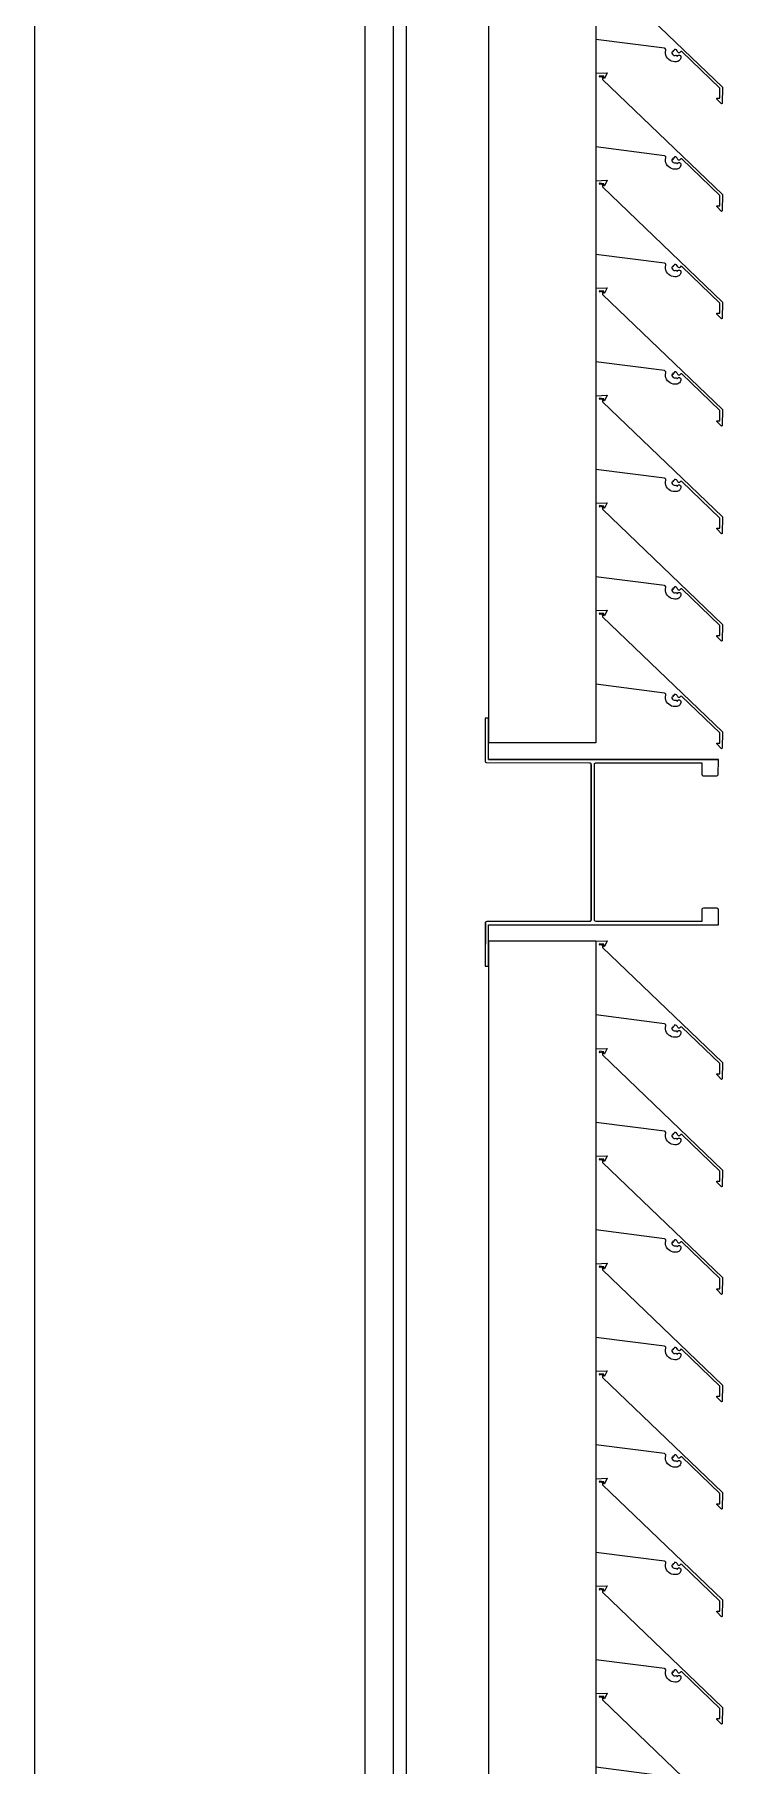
# Model space of a CAD drawing. Header units: millimetres. Extents: x -220592 to 404889, y -217665 to 38245.
# Drawn here: x -718.58 to -714.42, y -1216.8 to -1206.33 of the extents above; entities that cross this region are included whole.
import ezdxf

# ---------------------------------------------------------------- set-up
doc = ezdxf.new("R2010")
doc.units = ezdxf.units.MM
doc.linetypes.add('XKITLINE00', pattern=[0])
doc.layers.add('Part', color=7, linetype='Continuous', lineweight=0)

# ---------------------------------------------------------------- blocks, each defined once
blk = doc.blocks.new('*A15046')
at = {"layer": 'Part', "color": 7, "linetype": 'XKITLINE00', "lineweight": 0}
for p, q in [((92.53, 356.643483), (92.53, 93.899527)), ((94.53, 93.899527), (94.53, 244.699959))]:
    blk.add_line(p, q, dxfattribs=at)
blk = doc.blocks.new('*A15143')
at = {"layer": 'Part', "color": 7, "linetype": 'XKITLINE00', "lineweight": 0}
for p, q in [((94.700136, 184.15), (94.700136, 211.4)), ((94.780136, 184.15), (94.780136, 211.4))]:
    blk.add_line(p, q, dxfattribs=at)
blk = doc.blocks.new('*A15145')
at = {"layer": 'Part', "color": 7, "linetype": 'XKITLINE00', "lineweight": 0}
for p, q in [((95.275085, 198.61533), (95.255085, 198.615327)), ((95.255085, 198.615327), (95.255131, 198.355327)), ((95.275632, 198.36533), (96.665129, 198.365573)), ((95.255131, 198.355327), (95.256817, 198.349771)), ((95.256817, 198.349771), (95.261306, 198.346089)), ((95.261306, 198.346089), (95.261681, 198.346088)), ((95.890688, 198.343752), (95.894372, 198.339265)), ((95.894372, 198.339265), (95.895134, 198.335438)), ((95.895134, 198.335438), (95.895298, 197.395438)), ((96.565132, 198.34545), (96.565145, 198.275555)), ((96.565145, 198.275555), (96.566831, 198.27)), ((96.566831, 198.27), (96.571319, 198.266318)), ((96.571319, 198.266318), (96.571698, 198.266314)), ((96.566048, 197.459382), (96.5653, 197.385555)), ((96.569731, 197.463871), (96.566048, 197.459382)), ((96.575286, 197.465557), (96.569731, 197.463871)), ((96.659113, 197.46481), (96.575286, 197.465557)), ((95.256062, 197.379154), (95.255347, 197.115327)), ((95.259745, 197.383642), (95.256062, 197.379154)), ((95.2653, 197.385328), (95.259745, 197.383642)), ((95.889127, 197.386198), (95.2653, 197.385328)), ((95.893614, 197.389882), (95.889127, 197.386198)), ((95.895298, 197.395438), (95.893614, 197.389882)), ((96.5653, 197.385555), (95.925456, 197.385444)), ((95.255347, 197.115327), (95.25585, 197.115327))]:
    blk.add_line(p, q, dxfattribs=at)
blk = doc.blocks.new('*A15149')
at = {"layer": 'Part', "color": 7, "linetype": 'XKITLINE00', "lineweight": 0}
for p, q in [((95.275588, 198.615225), (95.255588, 198.615222)), ((95.255588, 198.615222), (95.255633, 198.355222)), ((95.275632, 198.365225), (95.275588, 198.615225)), ((96.665632, 198.365468), (95.275632, 198.365225)), ((96.664887, 198.271641), (96.665632, 198.365468)), ((95.255633, 198.355222), (95.25732, 198.349666)), ((95.25732, 198.349666), (95.261808, 198.345984)), ((95.261808, 198.345984), (95.885635, 198.345332)), ((95.885635, 198.345332), (95.891191, 198.343647)), ((95.891191, 198.343647), (95.894875, 198.33916)), ((95.894875, 198.33916), (95.895637, 198.335333)), ((95.895637, 198.335333), (95.895801, 197.395333)), ((95.915637, 198.335337), (95.917321, 198.340893)), ((95.916563, 197.39151), (95.915637, 198.335337)), ((95.917321, 198.340893), (95.921808, 198.344577)), ((95.921808, 198.344577), (96.565635, 198.34545)), ((96.565635, 198.34545), (96.565647, 198.27545)), ((96.565647, 198.27545), (96.567334, 198.269895)), ((96.567334, 198.269895), (96.571822, 198.266213)), ((96.571822, 198.266213), (96.655649, 198.265466)), ((96.655649, 198.265466), (96.661204, 198.267152)), ((96.661204, 198.267152), (96.664887, 198.271641)), ((96.566551, 197.459277), (96.565803, 197.38545)), ((96.570233, 197.463766), (96.566551, 197.459277)), ((96.575789, 197.465452), (96.570233, 197.463766)), ((96.659616, 197.464706), (96.575789, 197.465452)), ((96.664104, 197.461023), (96.659616, 197.464706)), ((96.66579, 197.455468), (96.664104, 197.461023)), ((96.665806, 197.365468), (96.66579, 197.455468)), ((95.256565, 197.379049), (95.25585, 197.115222)), ((95.260247, 197.383537), (95.256565, 197.379049)), ((95.265803, 197.385223), (95.260247, 197.383537)), ((95.889629, 197.386094), (95.265803, 197.385223)), ((95.275806, 197.365225), (96.665806, 197.365468)), ((95.27585, 197.115225), (95.275806, 197.365225)), ((95.894117, 197.389777), (95.889629, 197.386094)), ((95.895801, 197.395333), (95.894117, 197.389777)), ((95.920247, 197.387023), (95.916563, 197.39151)), ((95.925803, 197.385339), (95.920247, 197.387023)), ((96.565803, 197.38545), (95.925803, 197.385339)), ((95.25585, 197.115222), (95.27585, 197.115225))]:
    blk.add_line(p, q, dxfattribs=at)
blk = doc.blocks.new('*A15150')
at = {"layer": 'Part', "color": 7, "linetype": 'XKITLINE00', "lineweight": 0}
for p, q in [((95.925304, 212.26533), (95.275304, 212.26533)), ((95.275304, 212.26533), (95.275304, 198.465444)), ((95.925304, 212.26533), (95.925304, 198.465444)), ((95.925304, 198.465444), (95.275304, 198.465444))]:
    blk.add_line(p, q, dxfattribs=at)
blk = doc.blocks.new('*A15164')
at = {"layer": 'Part', "color": 7, "linetype": 'XKITLINE00', "lineweight": 0}
for p, q in [((95.925304, 203.165326), (95.992799, 203.16794)), ((95.947029, 203.150196), (95.944993, 203.143623)), ((95.944993, 203.143623), (95.962009, 203.146527)), ((95.972012, 203.147056), (95.947029, 203.150196)), ((95.962009, 203.146527), (95.964906, 203.127984)), ((95.964906, 203.127984), (96.690028, 202.431738)), ((95.972141, 203.134865), (95.972012, 203.147056)), ((95.977264, 203.134453), (95.972141, 203.134865)), ((95.992799, 203.16794), (95.977264, 203.134453)), ((96.339112, 202.666618), (95.925304, 202.719622)), ((96.344187, 202.664428), (96.339112, 202.666618)), ((96.347324, 202.659876), (96.344187, 202.664428)), ((96.347563, 202.654354), (96.347324, 202.659876)), ((96.400093, 202.65932), (96.397771, 202.65193)), ((96.406765, 202.658898), (96.400093, 202.65932)), ((96.412841, 202.656108), (96.406765, 202.658898)), ((96.417508, 202.651322), (96.412841, 202.656108)), ((96.346077, 202.64422), (96.347563, 202.654354)), ((96.346452, 202.633984), (96.346077, 202.64422)), ((96.348675, 202.623985), (96.346452, 202.633984)), ((96.352673, 202.614555), (96.348675, 202.623985)), ((96.358313, 202.606005), (96.352673, 202.614555)), ((96.365409, 202.598618), (96.358313, 202.606005)), ((96.373725, 202.59264), (96.365409, 202.598618)), ((96.382988, 202.588267), (96.373725, 202.59264)), ((96.392889, 202.585644), (96.382988, 202.588267)), ((96.391775, 202.643926), (96.38407, 202.64282)), ((96.38407, 202.64282), (96.384639, 202.636336)), ((96.384639, 202.636336), (96.387441, 202.630462)), ((96.387441, 202.630462), (96.392123, 202.62594)), ((96.397771, 202.65193), (96.390606, 202.650986)), ((96.390606, 202.650986), (96.391775, 202.643926)), ((96.392123, 202.62594), (96.398091, 202.623342)), ((96.403102, 202.584859), (96.392889, 202.585644)), ((96.398091, 202.623342), (96.404591, 202.622998)), ((96.409901, 202.584957), (96.403102, 202.584859)), ((96.404591, 202.622998), (96.410509, 202.623903)), ((96.415629, 202.585593), (96.409901, 202.584957)), ((96.410509, 202.623903), (96.41532, 202.621496)), ((96.41532, 202.621496), (96.41735, 202.616515)), ((96.42113, 202.587312), (96.415629, 202.585593)), ((96.41735, 202.616515), (96.420292, 202.621987)), ((96.420622, 202.643748), (96.417508, 202.651322)), ((96.420292, 202.621987), (96.425448, 202.625205)), ((96.424805, 202.639591), (96.420622, 202.643748)), ((96.4262, 202.590052), (96.42113, 202.587312)), ((96.430699, 202.639385), (96.424805, 202.639591)), ((96.425448, 202.625205), (96.431526, 202.625193)), ((96.430653, 202.59371), (96.4262, 202.590052)), ((96.434325, 202.598153), (96.430653, 202.59371)), ((96.435163, 202.643239), (96.430699, 202.639385)), ((96.431526, 202.625193), (96.43667, 202.621956)), ((96.437079, 202.603216), (96.434325, 202.598153)), ((96.438818, 202.647866), (96.435163, 202.643239)), ((96.43667, 202.621956), (96.43931, 202.616482)), ((96.438814, 202.608712), (96.437079, 202.603216)), ((96.43931, 202.616482), (96.438814, 202.608712)), ((96.443977, 202.646774), (96.438818, 202.647866)), ((96.674993, 202.425371), (96.443977, 202.646774)), ((96.656145, 202.359007), (96.65723, 202.363928)), ((96.684794, 202.330119), (96.656145, 202.359007)), ((96.65723, 202.363928), (96.67465, 202.364025)), ((96.67465, 202.364025), (96.674993, 202.425371)), ((96.690028, 202.431738), (96.689475, 202.332587)), ((96.689475, 202.332587), (96.684794, 202.330119))]:
    blk.add_line(p, q, dxfattribs=at)
blk = doc.blocks.new('*A15165')
at = {"layer": 'Part', "color": 7, "linetype": 'XKITLINE00', "lineweight": 0}
for p, q in [((95.925304, 202.515326), (95.992799, 202.51794)), ((95.947029, 202.500196), (95.944993, 202.493623)), ((95.944993, 202.493623), (95.962009, 202.496527)), ((95.972012, 202.497056), (95.947029, 202.500196)), ((95.962009, 202.496527), (95.964906, 202.477984)), ((95.964906, 202.477984), (96.690028, 201.781738)), ((95.972141, 202.484865), (95.972012, 202.497056)), ((95.977264, 202.484453), (95.972141, 202.484865)), ((95.992799, 202.51794), (95.977264, 202.484453)), ((96.339112, 202.016618), (95.925304, 202.069622)), ((96.344187, 202.014428), (96.339112, 202.016618)), ((96.347324, 202.009876), (96.344187, 202.014428)), ((96.346077, 201.99422), (96.347563, 202.004354)), ((96.346452, 201.983984), (96.346077, 201.99422)), ((96.348675, 201.973985), (96.346452, 201.983984)), ((96.347563, 202.004354), (96.347324, 202.009876)), ((96.352673, 201.964555), (96.348675, 201.973985)), ((96.358313, 201.956005), (96.352673, 201.964555)), ((96.365409, 201.948618), (96.358313, 201.956005)), ((96.373725, 201.94264), (96.365409, 201.948618)), ((96.382988, 201.938267), (96.373725, 201.94264)), ((96.392889, 201.935644), (96.382988, 201.938267)), ((96.391775, 201.993926), (96.38407, 201.99282)), ((96.38407, 201.99282), (96.384639, 201.986336)), ((96.384639, 201.986336), (96.387441, 201.980462)), ((96.387441, 201.980462), (96.392123, 201.97594)), ((96.397771, 202.00193), (96.390606, 202.000986)), ((96.390606, 202.000986), (96.391775, 201.993926)), ((96.392123, 201.97594), (96.398091, 201.973342)), ((96.403102, 201.934859), (96.392889, 201.935644)), ((96.400093, 202.00932), (96.397771, 202.00193)), ((96.398091, 201.973342), (96.404591, 201.972998)), ((96.406765, 202.008898), (96.400093, 202.00932)), ((96.409901, 201.934957), (96.403102, 201.934859)), ((96.404591, 201.972998), (96.410509, 201.973903)), ((96.412841, 202.006108), (96.406765, 202.008898)), ((96.415629, 201.935593), (96.409901, 201.934957)), ((96.410509, 201.973903), (96.41532, 201.971496)), ((96.417508, 202.001322), (96.412841, 202.006108)), ((96.41532, 201.971496), (96.41735, 201.966515)), ((96.42113, 201.937312), (96.415629, 201.935593)), ((96.41735, 201.966515), (96.420292, 201.971987)), ((96.420622, 201.993748), (96.417508, 202.001322)), ((96.420292, 201.971987), (96.425448, 201.975205)), ((96.424805, 201.989591), (96.420622, 201.993748)), ((96.4262, 201.940052), (96.42113, 201.937312)), ((96.430699, 201.989385), (96.424805, 201.989591)), ((96.425448, 201.975205), (96.431526, 201.975193)), ((96.430653, 201.94371), (96.4262, 201.940052)), ((96.434325, 201.948153), (96.430653, 201.94371)), ((96.435163, 201.993239), (96.430699, 201.989385)), ((96.431526, 201.975193), (96.43667, 201.971956)), ((96.437079, 201.953216), (96.434325, 201.948153)), ((96.438818, 201.997866), (96.435163, 201.993239)), ((96.43667, 201.971956), (96.43931, 201.966482)), ((96.438814, 201.958712), (96.437079, 201.953216)), ((96.43931, 201.966482), (96.438814, 201.958712)), ((96.443977, 201.996774), (96.438818, 201.997866)), ((96.674993, 201.775371), (96.443977, 201.996774)), ((96.656145, 201.709007), (96.65723, 201.713928)), ((96.65723, 201.713928), (96.67465, 201.714025)), ((96.67465, 201.714025), (96.674993, 201.775371)), ((96.690028, 201.781738), (96.689475, 201.682587)), ((96.684794, 201.680119), (96.656145, 201.709007)), ((96.689475, 201.682587), (96.684794, 201.680119))]:
    blk.add_line(p, q, dxfattribs=at)
blk = doc.blocks.new('*A15166')
at = {"layer": 'Part', "color": 7, "linetype": 'XKITLINE00', "lineweight": 0}
for p, q in [((95.925304, 201.865326), (95.992799, 201.86794)), ((95.947029, 201.850196), (95.944993, 201.843623)), ((95.944993, 201.843623), (95.962009, 201.846527)), ((95.972012, 201.847056), (95.947029, 201.850196)), ((95.962009, 201.846527), (95.964906, 201.827984)), ((95.964906, 201.827984), (96.690028, 201.131738)), ((95.972141, 201.834865), (95.972012, 201.847056)), ((95.977264, 201.834453), (95.972141, 201.834865)), ((95.992799, 201.86794), (95.977264, 201.834453)), ((96.339112, 201.366618), (95.925304, 201.419622)), ((96.344187, 201.364428), (96.339112, 201.366618)), ((96.347324, 201.359876), (96.344187, 201.364428)), ((96.346077, 201.34422), (96.347563, 201.354354)), ((96.346452, 201.333984), (96.346077, 201.34422)), ((96.348675, 201.323985), (96.346452, 201.333984)), ((96.347563, 201.354354), (96.347324, 201.359876)), ((96.352673, 201.314555), (96.348675, 201.323985)), ((96.358313, 201.306005), (96.352673, 201.314555)), ((96.365409, 201.298618), (96.358313, 201.306005)), ((96.373725, 201.29264), (96.365409, 201.298618)), ((96.391775, 201.343926), (96.38407, 201.34282)), ((96.38407, 201.34282), (96.384639, 201.336336)), ((96.384639, 201.336336), (96.387441, 201.330462)), ((96.387441, 201.330462), (96.392123, 201.32594)), ((96.397771, 201.35193), (96.390606, 201.350986)), ((96.390606, 201.350986), (96.391775, 201.343926)), ((96.392123, 201.32594), (96.398091, 201.323342)), ((96.400093, 201.35932), (96.397771, 201.35193)), ((96.398091, 201.323342), (96.404591, 201.322998)), ((96.406765, 201.358898), (96.400093, 201.35932)), ((96.404591, 201.322998), (96.410509, 201.323903)), ((96.412841, 201.356108), (96.406765, 201.358898)), ((96.410509, 201.323903), (96.41532, 201.321496)), ((96.417508, 201.351322), (96.412841, 201.356108)), ((96.41532, 201.321496), (96.41735, 201.316515)), ((96.41735, 201.316515), (96.420292, 201.321987)), ((96.420622, 201.343748), (96.417508, 201.351322)), ((96.420292, 201.321987), (96.425448, 201.325205)), ((96.424805, 201.339591), (96.420622, 201.343748)), ((96.430699, 201.339385), (96.424805, 201.339591)), ((96.425448, 201.325205), (96.431526, 201.325193)), ((96.434325, 201.298153), (96.430653, 201.29371)), ((96.435163, 201.343239), (96.430699, 201.339385)), ((96.431526, 201.325193), (96.43667, 201.321956)), ((96.437079, 201.303216), (96.434325, 201.298153)), ((96.438818, 201.347866), (96.435163, 201.343239)), ((96.43667, 201.321956), (96.43931, 201.316482)), ((96.438814, 201.308712), (96.437079, 201.303216)), ((96.43931, 201.316482), (96.438814, 201.308712)), ((96.443977, 201.346774), (96.438818, 201.347866)), ((96.674993, 201.125371), (96.443977, 201.346774)), ((96.382988, 201.288267), (96.373725, 201.29264)), ((96.392889, 201.285644), (96.382988, 201.288267)), ((96.403102, 201.284859), (96.392889, 201.285644)), ((96.409901, 201.284957), (96.403102, 201.284859)), ((96.415629, 201.285593), (96.409901, 201.284957)), ((96.42113, 201.287312), (96.415629, 201.285593)), ((96.4262, 201.290052), (96.42113, 201.287312)), ((96.430653, 201.29371), (96.4262, 201.290052)), ((96.67465, 201.064025), (96.674993, 201.125371)), ((96.690028, 201.131738), (96.689475, 201.032587)), ((96.656145, 201.059007), (96.65723, 201.063928)), ((96.684794, 201.030119), (96.656145, 201.059007)), ((96.65723, 201.063928), (96.67465, 201.064025)), ((96.689475, 201.032587), (96.684794, 201.030119))]:
    blk.add_line(p, q, dxfattribs=at)
blk = doc.blocks.new('*A15167')
at = {"layer": 'Part', "color": 7, "linetype": 'XKITLINE00', "lineweight": 0}
for p, q in [((95.925304, 201.215326), (95.992799, 201.21794)), ((95.947029, 201.200196), (95.944993, 201.193623)), ((95.944993, 201.193623), (95.962009, 201.196527)), ((95.972012, 201.197056), (95.947029, 201.200196)), ((95.962009, 201.196527), (95.964906, 201.177984)), ((95.972141, 201.184865), (95.972012, 201.197056)), ((95.992799, 201.21794), (95.977264, 201.184453)), ((95.964906, 201.177984), (96.690028, 200.481738)), ((95.977264, 201.184453), (95.972141, 201.184865)), ((96.339112, 200.716618), (95.925304, 200.769622)), ((96.344187, 200.714428), (96.339112, 200.716618)), ((96.347324, 200.709876), (96.344187, 200.714428)), ((96.346077, 200.69422), (96.347563, 200.704354)), ((96.346452, 200.683984), (96.346077, 200.69422)), ((96.348675, 200.673985), (96.346452, 200.683984)), ((96.347563, 200.704354), (96.347324, 200.709876)), ((96.352673, 200.664555), (96.348675, 200.673985)), ((96.391775, 200.693926), (96.38407, 200.69282)), ((96.38407, 200.69282), (96.384639, 200.686336)), ((96.384639, 200.686336), (96.387441, 200.680462)), ((96.387441, 200.680462), (96.392123, 200.67594)), ((96.397771, 200.70193), (96.390606, 200.700986)), ((96.390606, 200.700986), (96.391775, 200.693926)), ((96.392123, 200.67594), (96.398091, 200.673342)), ((96.400093, 200.70932), (96.397771, 200.70193)), ((96.398091, 200.673342), (96.404591, 200.672998)), ((96.406765, 200.708898), (96.400093, 200.70932)), ((96.404591, 200.672998), (96.410509, 200.673903)), ((96.412841, 200.706108), (96.406765, 200.708898)), ((96.410509, 200.673903), (96.41532, 200.671496)), ((96.417508, 200.701322), (96.412841, 200.706108)), ((96.41532, 200.671496), (96.41735, 200.666515)), ((96.41735, 200.666515), (96.420292, 200.671987)), ((96.420622, 200.693748), (96.417508, 200.701322)), ((96.420292, 200.671987), (96.425448, 200.675205)), ((96.424805, 200.689591), (96.420622, 200.693748)), ((96.430699, 200.689385), (96.424805, 200.689591)), ((96.425448, 200.675205), (96.431526, 200.675193)), ((96.435163, 200.693239), (96.430699, 200.689385)), ((96.431526, 200.675193), (96.43667, 200.671956)), ((96.438818, 200.697866), (96.435163, 200.693239)), ((96.43667, 200.671956), (96.43931, 200.666482)), ((96.443977, 200.696774), (96.438818, 200.697866)), ((96.674993, 200.475371), (96.443977, 200.696774)), ((96.358313, 200.656005), (96.352673, 200.664555)), ((96.365409, 200.648618), (96.358313, 200.656005)), ((96.373725, 200.64264), (96.365409, 200.648618)), ((96.382988, 200.638267), (96.373725, 200.64264)), ((96.392889, 200.635644), (96.382988, 200.638267)), ((96.403102, 200.634859), (96.392889, 200.635644)), ((96.409901, 200.634957), (96.403102, 200.634859)), ((96.415629, 200.635593), (96.409901, 200.634957)), ((96.42113, 200.637312), (96.415629, 200.635593)), ((96.4262, 200.640052), (96.42113, 200.637312)), ((96.430653, 200.64371), (96.4262, 200.640052)), ((96.434325, 200.648153), (96.430653, 200.64371)), ((96.437079, 200.653216), (96.434325, 200.648153)), ((96.438814, 200.658712), (96.437079, 200.653216)), ((96.43931, 200.666482), (96.438814, 200.658712)), ((96.67465, 200.414025), (96.674993, 200.475371)), ((96.690028, 200.481738), (96.689475, 200.382587)), ((96.656145, 200.409007), (96.65723, 200.413928)), ((96.684794, 200.380119), (96.656145, 200.409007)), ((96.65723, 200.413928), (96.67465, 200.414025)), ((96.689475, 200.382587), (96.684794, 200.380119))]:
    blk.add_line(p, q, dxfattribs=at)
blk = doc.blocks.new('*A15168')
at = {"layer": 'Part', "color": 7, "linetype": 'XKITLINE00', "lineweight": 0}
for p, q in [((95.925304, 200.565326), (95.992799, 200.56794)), ((95.992799, 200.56794), (95.977264, 200.534453)), ((95.947029, 200.550196), (95.944993, 200.543623)), ((95.944993, 200.543623), (95.962009, 200.546527)), ((95.972012, 200.547056), (95.947029, 200.550196)), ((95.962009, 200.546527), (95.964906, 200.527984)), ((95.964906, 200.527984), (96.690028, 199.831738)), ((95.972141, 200.534865), (95.972012, 200.547056)), ((95.977264, 200.534453), (95.972141, 200.534865)), ((96.339112, 200.066618), (95.925304, 200.119622)), ((96.344187, 200.064428), (96.339112, 200.066618)), ((96.347324, 200.059876), (96.344187, 200.064428)), ((96.346077, 200.04422), (96.347563, 200.054354)), ((96.346452, 200.033984), (96.346077, 200.04422)), ((96.347563, 200.054354), (96.347324, 200.059876)), ((96.391775, 200.043926), (96.38407, 200.04282)), ((96.38407, 200.04282), (96.384639, 200.036336)), ((96.397771, 200.05193), (96.390606, 200.050986)), ((96.390606, 200.050986), (96.391775, 200.043926)), ((96.400093, 200.05932), (96.397771, 200.05193)), ((96.406765, 200.058898), (96.400093, 200.05932)), ((96.412841, 200.056108), (96.406765, 200.058898)), ((96.417508, 200.051322), (96.412841, 200.056108)), ((96.420622, 200.043748), (96.417508, 200.051322)), ((96.424805, 200.039591), (96.420622, 200.043748)), ((96.430699, 200.039385), (96.424805, 200.039591)), ((96.435163, 200.043239), (96.430699, 200.039385)), ((96.438818, 200.047866), (96.435163, 200.043239)), ((96.443977, 200.046774), (96.438818, 200.047866)), ((96.674993, 199.825371), (96.443977, 200.046774)), ((96.348675, 200.023985), (96.346452, 200.033984)), ((96.352673, 200.014555), (96.348675, 200.023985)), ((96.358313, 200.006005), (96.352673, 200.014555)), ((96.365409, 199.998618), (96.358313, 200.006005)), ((96.373725, 199.99264), (96.365409, 199.998618)), ((96.382988, 199.988267), (96.373725, 199.99264)), ((96.392889, 199.985644), (96.382988, 199.988267)), ((96.384639, 200.036336), (96.387441, 200.030462)), ((96.387441, 200.030462), (96.392123, 200.02594)), ((96.392123, 200.02594), (96.398091, 200.023342)), ((96.403102, 199.984859), (96.392889, 199.985644)), ((96.398091, 200.023342), (96.404591, 200.022998)), ((96.409901, 199.984957), (96.403102, 199.984859)), ((96.404591, 200.022998), (96.410509, 200.023903)), ((96.415629, 199.985593), (96.409901, 199.984957)), ((96.410509, 200.023903), (96.41532, 200.021496)), ((96.41532, 200.021496), (96.41735, 200.016515)), ((96.42113, 199.987312), (96.415629, 199.985593)), ((96.41735, 200.016515), (96.420292, 200.021987)), ((96.420292, 200.021987), (96.425448, 200.025205)), ((96.4262, 199.990052), (96.42113, 199.987312)), ((96.425448, 200.025205), (96.431526, 200.025193)), ((96.430653, 199.99371), (96.4262, 199.990052)), ((96.434325, 199.998153), (96.430653, 199.99371)), ((96.431526, 200.025193), (96.43667, 200.021956)), ((96.437079, 200.003216), (96.434325, 199.998153)), ((96.43667, 200.021956), (96.43931, 200.016482)), ((96.438814, 200.008712), (96.437079, 200.003216)), ((96.43931, 200.016482), (96.438814, 200.008712)), ((96.690028, 199.831738), (96.689475, 199.732587)), ((96.656145, 199.759007), (96.65723, 199.763928)), ((96.684794, 199.730119), (96.656145, 199.759007)), ((96.65723, 199.763928), (96.67465, 199.764025)), ((96.67465, 199.764025), (96.674993, 199.825371)), ((96.689475, 199.732587), (96.684794, 199.730119))]:
    blk.add_line(p, q, dxfattribs=at)
blk = doc.blocks.new('*A15169')
at = {"layer": 'Part', "color": 7, "linetype": 'XKITLINE00', "lineweight": 0}
for p, q in [((95.925304, 199.915326), (95.992799, 199.91794)), ((95.947029, 199.900196), (95.944993, 199.893623)), ((95.944993, 199.893623), (95.962009, 199.896527)), ((95.972012, 199.897056), (95.947029, 199.900196)), ((95.962009, 199.896527), (95.964906, 199.877984)), ((95.964906, 199.877984), (96.690028, 199.181738)), ((95.972141, 199.884865), (95.972012, 199.897056)), ((95.977264, 199.884453), (95.972141, 199.884865)), ((95.992799, 199.91794), (95.977264, 199.884453)), ((96.339112, 199.416618), (95.925304, 199.469622)), ((96.344187, 199.414428), (96.339112, 199.416618)), ((96.347324, 199.409876), (96.344187, 199.414428)), ((96.346077, 199.39422), (96.347563, 199.404354)), ((96.346452, 199.383984), (96.346077, 199.39422)), ((96.348675, 199.373985), (96.346452, 199.383984)), ((96.347563, 199.404354), (96.347324, 199.409876)), ((96.352673, 199.364555), (96.348675, 199.373985)), ((96.358313, 199.356005), (96.352673, 199.364555)), ((96.365409, 199.348618), (96.358313, 199.356005)), ((96.373725, 199.34264), (96.365409, 199.348618)), ((96.382988, 199.338267), (96.373725, 199.34264)), ((96.392889, 199.335644), (96.382988, 199.338267)), ((96.391775, 199.393926), (96.38407, 199.39282)), ((96.38407, 199.39282), (96.384639, 199.386336)), ((96.384639, 199.386336), (96.387441, 199.380462)), ((96.387441, 199.380462), (96.392123, 199.37594)), ((96.397771, 199.40193), (96.390606, 199.400986)), ((96.390606, 199.400986), (96.391775, 199.393926)), ((96.392123, 199.37594), (96.398091, 199.373342)), ((96.403102, 199.334859), (96.392889, 199.335644)), ((96.400093, 199.40932), (96.397771, 199.40193)), ((96.398091, 199.373342), (96.404591, 199.372998)), ((96.406765, 199.408898), (96.400093, 199.40932)), ((96.409901, 199.334957), (96.403102, 199.334859)), ((96.404591, 199.372998), (96.410509, 199.373903)), ((96.412841, 199.406108), (96.406765, 199.408898)), ((96.415629, 199.335593), (96.409901, 199.334957)), ((96.410509, 199.373903), (96.41532, 199.371496)), ((96.417508, 199.401322), (96.412841, 199.406108)), ((96.41532, 199.371496), (96.41735, 199.366515)), ((96.42113, 199.337312), (96.415629, 199.335593)), ((96.41735, 199.366515), (96.420292, 199.371987)), ((96.420622, 199.393748), (96.417508, 199.401322)), ((96.420292, 199.371987), (96.425448, 199.375205)), ((96.424805, 199.389591), (96.420622, 199.393748)), ((96.4262, 199.340052), (96.42113, 199.337312)), ((96.430699, 199.389385), (96.424805, 199.389591)), ((96.425448, 199.375205), (96.431526, 199.375193)), ((96.430653, 199.34371), (96.4262, 199.340052)), ((96.434325, 199.348153), (96.430653, 199.34371)), ((96.435163, 199.393239), (96.430699, 199.389385)), ((96.431526, 199.375193), (96.43667, 199.371956)), ((96.437079, 199.353216), (96.434325, 199.348153)), ((96.438818, 199.397866), (96.435163, 199.393239)), ((96.43667, 199.371956), (96.43931, 199.366482)), ((96.438814, 199.358712), (96.437079, 199.353216)), ((96.43931, 199.366482), (96.438814, 199.358712)), ((96.443977, 199.396774), (96.438818, 199.397866)), ((96.674993, 199.175371), (96.443977, 199.396774)), ((96.656145, 199.109007), (96.65723, 199.113928)), ((96.684794, 199.080119), (96.656145, 199.109007)), ((96.65723, 199.113928), (96.67465, 199.114025)), ((96.67465, 199.114025), (96.674993, 199.175371)), ((96.690028, 199.181738), (96.689475, 199.082587)), ((96.689475, 199.082587), (96.684794, 199.080119))]:
    blk.add_line(p, q, dxfattribs=at)
blk = doc.blocks.new('*A15170')
at = {"layer": 'Part', "color": 7, "linetype": 'XKITLINE00', "lineweight": 0}
for p, q in [((95.925304, 199.265326), (95.992799, 199.26794)), ((95.947029, 199.250196), (95.944993, 199.243623)), ((95.944993, 199.243623), (95.962009, 199.246527)), ((95.972012, 199.247056), (95.947029, 199.250196)), ((95.962009, 199.246527), (95.964906, 199.227984)), ((95.964906, 199.227984), (96.690028, 198.531738)), ((95.972141, 199.234865), (95.972012, 199.247056)), ((95.977264, 199.234453), (95.972141, 199.234865)), ((95.992799, 199.26794), (95.977264, 199.234453)), ((96.339112, 198.766618), (95.925304, 198.819622)), ((96.344187, 198.764428), (96.339112, 198.766618)), ((96.347324, 198.759876), (96.344187, 198.764428)), ((96.346077, 198.74422), (96.347563, 198.754354)), ((96.346452, 198.733984), (96.346077, 198.74422)), ((96.348675, 198.723985), (96.346452, 198.733984)), ((96.347563, 198.754354), (96.347324, 198.759876)), ((96.352673, 198.714555), (96.348675, 198.723985)), ((96.358313, 198.706005), (96.352673, 198.714555)), ((96.365409, 198.698618), (96.358313, 198.706005)), ((96.373725, 198.69264), (96.365409, 198.698618)), ((96.382988, 198.688267), (96.373725, 198.69264)), ((96.392889, 198.685644), (96.382988, 198.688267)), ((96.391775, 198.743926), (96.38407, 198.74282)), ((96.38407, 198.74282), (96.384639, 198.736336)), ((96.384639, 198.736336), (96.387441, 198.730462)), ((96.387441, 198.730462), (96.392123, 198.72594)), ((96.397771, 198.75193), (96.390606, 198.750986)), ((96.390606, 198.750986), (96.391775, 198.743926)), ((96.392123, 198.72594), (96.398091, 198.723342)), ((96.403102, 198.684859), (96.392889, 198.685644)), ((96.400093, 198.75932), (96.397771, 198.75193)), ((96.398091, 198.723342), (96.404591, 198.722998)), ((96.406765, 198.758898), (96.400093, 198.75932)), ((96.409901, 198.684957), (96.403102, 198.684859)), ((96.404591, 198.722998), (96.410509, 198.723903)), ((96.412841, 198.756108), (96.406765, 198.758898)), ((96.415629, 198.685593), (96.409901, 198.684957)), ((96.410509, 198.723903), (96.41532, 198.721496)), ((96.417508, 198.751322), (96.412841, 198.756108)), ((96.41532, 198.721496), (96.41735, 198.716515)), ((96.42113, 198.687312), (96.415629, 198.685593)), ((96.41735, 198.716515), (96.420292, 198.721987)), ((96.420622, 198.743748), (96.417508, 198.751322)), ((96.420292, 198.721987), (96.425448, 198.725205)), ((96.424805, 198.739591), (96.420622, 198.743748)), ((96.4262, 198.690052), (96.42113, 198.687312)), ((96.430699, 198.739385), (96.424805, 198.739591)), ((96.425448, 198.725205), (96.431526, 198.725193)), ((96.430653, 198.69371), (96.4262, 198.690052)), ((96.434325, 198.698153), (96.430653, 198.69371)), ((96.435163, 198.743239), (96.430699, 198.739385)), ((96.431526, 198.725193), (96.43667, 198.721956)), ((96.437079, 198.703216), (96.434325, 198.698153)), ((96.438818, 198.747866), (96.435163, 198.743239)), ((96.43667, 198.721956), (96.43931, 198.716482)), ((96.438814, 198.708712), (96.437079, 198.703216)), ((96.43931, 198.716482), (96.438814, 198.708712)), ((96.443977, 198.746774), (96.438818, 198.747866)), ((96.674993, 198.525371), (96.443977, 198.746774)), ((96.67465, 198.464025), (96.674993, 198.525371)), ((96.690028, 198.531738), (96.689475, 198.432587)), ((96.656145, 198.459007), (96.65723, 198.463928)), ((96.684794, 198.430119), (96.656145, 198.459007)), ((96.65723, 198.463928), (96.67465, 198.464025)), ((96.689475, 198.432587), (96.684794, 198.430119))]:
    blk.add_line(p, q, dxfattribs=at)
blk = doc.blocks.new('*A15171')
at = {"layer": 'Part', "color": 7, "linetype": 'XKITLINE00', "lineweight": 0}
for p, q in [((95.925418, 197.26533), (95.992799, 197.26794)), ((95.947029, 197.250196), (95.944993, 197.243623)), ((95.944993, 197.243623), (95.962009, 197.246527)), ((95.972012, 197.247056), (95.947029, 197.250196)), ((95.962009, 197.246527), (95.964906, 197.227984)), ((95.964906, 197.227984), (96.690028, 196.531738)), ((95.972141, 197.234865), (95.972012, 197.247056)), ((95.977264, 197.234453), (95.972141, 197.234865)), ((95.992799, 197.26794), (95.977264, 197.234453)), ((96.339112, 196.766618), (95.925304, 196.819622)), ((96.344187, 196.764428), (96.339112, 196.766618)), ((96.347324, 196.759876), (96.344187, 196.764428)), ((96.346077, 196.74422), (96.347563, 196.754354)), ((96.346452, 196.733984), (96.346077, 196.74422)), ((96.348675, 196.723985), (96.346452, 196.733984)), ((96.347563, 196.754354), (96.347324, 196.759876)), ((96.352673, 196.714555), (96.348675, 196.723985)), ((96.358313, 196.706005), (96.352673, 196.714555)), ((96.365409, 196.698618), (96.358313, 196.706005)), ((96.373725, 196.69264), (96.365409, 196.698618)), ((96.382988, 196.688267), (96.373725, 196.69264)), ((96.391775, 196.743926), (96.38407, 196.74282)), ((96.38407, 196.74282), (96.384639, 196.736336)), ((96.384639, 196.736336), (96.387441, 196.730462)), ((96.387441, 196.730462), (96.392123, 196.72594)), ((96.397771, 196.75193), (96.390606, 196.750986)), ((96.390606, 196.750986), (96.391775, 196.743926)), ((96.392123, 196.72594), (96.398091, 196.723342)), ((96.400093, 196.75932), (96.397771, 196.75193)), ((96.398091, 196.723342), (96.404591, 196.722998)), ((96.406765, 196.758898), (96.400093, 196.75932)), ((96.404591, 196.722998), (96.410509, 196.723903)), ((96.412841, 196.756108), (96.406765, 196.758898)), ((96.410509, 196.723903), (96.41532, 196.721496)), ((96.417508, 196.751322), (96.412841, 196.756108)), ((96.41532, 196.721496), (96.41735, 196.716515)), ((96.41735, 196.716515), (96.420292, 196.721987)), ((96.420622, 196.743748), (96.417508, 196.751322)), ((96.420292, 196.721987), (96.425448, 196.725205)), ((96.424805, 196.739591), (96.420622, 196.743748)), ((96.4262, 196.690052), (96.42113, 196.687312)), ((96.430699, 196.739385), (96.424805, 196.739591)), ((96.425448, 196.725205), (96.431526, 196.725193)), ((96.430653, 196.69371), (96.4262, 196.690052)), ((96.434325, 196.698153), (96.430653, 196.69371)), ((96.435163, 196.743239), (96.430699, 196.739385)), ((96.431526, 196.725193), (96.43667, 196.721956)), ((96.437079, 196.703216), (96.434325, 196.698153)), ((96.438818, 196.747866), (96.435163, 196.743239)), ((96.43667, 196.721956), (96.43931, 196.716482)), ((96.438814, 196.708712), (96.437079, 196.703216)), ((96.43931, 196.716482), (96.438814, 196.708712)), ((96.443977, 196.746774), (96.438818, 196.747866)), ((96.674993, 196.525371), (96.443977, 196.746774)), ((96.392889, 196.685644), (96.382988, 196.688267)), ((96.403102, 196.684859), (96.392889, 196.685644)), ((96.409901, 196.684957), (96.403102, 196.684859)), ((96.415629, 196.685593), (96.409901, 196.684957)), ((96.42113, 196.687312), (96.415629, 196.685593)), ((96.67465, 196.464025), (96.674993, 196.525371)), ((96.690028, 196.531738), (96.689475, 196.432587)), ((96.656145, 196.459007), (96.65723, 196.463928)), ((96.684794, 196.430119), (96.656145, 196.459007)), ((96.65723, 196.463928), (96.67465, 196.464025)), ((96.689475, 196.432587), (96.684794, 196.430119))]:
    blk.add_line(p, q, dxfattribs=at)
blk = doc.blocks.new('*A15172')
at = {"layer": 'Part', "color": 7, "linetype": 'XKITLINE00', "lineweight": 0}
for p, q in [((95.925304, 196.615326), (95.992799, 196.61794)), ((95.947029, 196.600196), (95.944993, 196.593623)), ((95.944993, 196.593623), (95.962009, 196.596527)), ((95.972012, 196.597056), (95.947029, 196.600196)), ((95.962009, 196.596527), (95.964906, 196.577984)), ((95.972141, 196.584865), (95.972012, 196.597056)), ((95.977264, 196.584453), (95.972141, 196.584865)), ((95.992799, 196.61794), (95.977264, 196.584453)), ((95.964906, 196.577984), (96.690028, 195.881738)), ((96.339112, 196.116618), (95.925304, 196.169622)), ((96.344187, 196.114428), (96.339112, 196.116618)), ((96.347324, 196.109876), (96.344187, 196.114428)), ((96.346077, 196.09422), (96.347563, 196.104354)), ((96.346452, 196.083984), (96.346077, 196.09422)), ((96.348675, 196.073985), (96.346452, 196.083984)), ((96.347563, 196.104354), (96.347324, 196.109876)), ((96.352673, 196.064555), (96.348675, 196.073985)), ((96.358313, 196.056005), (96.352673, 196.064555)), ((96.391775, 196.093926), (96.38407, 196.09282)), ((96.38407, 196.09282), (96.384639, 196.086336)), ((96.384639, 196.086336), (96.387441, 196.080462)), ((96.387441, 196.080462), (96.392123, 196.07594)), ((96.397771, 196.10193), (96.390606, 196.100986)), ((96.390606, 196.100986), (96.391775, 196.093926)), ((96.392123, 196.07594), (96.398091, 196.073342)), ((96.400093, 196.10932), (96.397771, 196.10193)), ((96.398091, 196.073342), (96.404591, 196.072998)), ((96.406765, 196.108898), (96.400093, 196.10932)), ((96.404591, 196.072998), (96.410509, 196.073903)), ((96.412841, 196.106108), (96.406765, 196.108898)), ((96.410509, 196.073903), (96.41532, 196.071496)), ((96.417508, 196.101322), (96.412841, 196.106108)), ((96.41532, 196.071496), (96.41735, 196.066515)), ((96.41735, 196.066515), (96.420292, 196.071987)), ((96.420622, 196.093748), (96.417508, 196.101322)), ((96.420292, 196.071987), (96.425448, 196.075205)), ((96.424805, 196.089591), (96.420622, 196.093748)), ((96.430699, 196.089385), (96.424805, 196.089591)), ((96.425448, 196.075205), (96.431526, 196.075193)), ((96.435163, 196.093239), (96.430699, 196.089385)), ((96.431526, 196.075193), (96.43667, 196.071956)), ((96.438818, 196.097866), (96.435163, 196.093239)), ((96.43667, 196.071956), (96.43931, 196.066482)), ((96.43931, 196.066482), (96.438814, 196.058712)), ((96.443977, 196.096774), (96.438818, 196.097866)), ((96.674993, 195.875371), (96.443977, 196.096774)), ((96.365409, 196.048618), (96.358313, 196.056005)), ((96.373725, 196.04264), (96.365409, 196.048618)), ((96.382988, 196.038267), (96.373725, 196.04264)), ((96.392889, 196.035644), (96.382988, 196.038267)), ((96.403102, 196.034859), (96.392889, 196.035644)), ((96.409901, 196.034957), (96.403102, 196.034859)), ((96.415629, 196.035593), (96.409901, 196.034957)), ((96.42113, 196.037312), (96.415629, 196.035593)), ((96.4262, 196.040052), (96.42113, 196.037312)), ((96.430653, 196.04371), (96.4262, 196.040052)), ((96.434325, 196.048153), (96.430653, 196.04371)), ((96.437079, 196.053216), (96.434325, 196.048153)), ((96.438814, 196.058712), (96.437079, 196.053216)), ((96.67465, 195.814025), (96.674993, 195.875371)), ((96.690028, 195.881738), (96.689475, 195.782587)), ((96.656145, 195.809007), (96.65723, 195.813928)), ((96.684794, 195.780119), (96.656145, 195.809007)), ((96.65723, 195.813928), (96.67465, 195.814025)), ((96.689475, 195.782587), (96.684794, 195.780119))]:
    blk.add_line(p, q, dxfattribs=at)
blk = doc.blocks.new('*A15173')
at = {"layer": 'Part', "color": 7, "linetype": 'XKITLINE00', "lineweight": 0}
for p, q in [((95.925304, 195.965326), (95.992799, 195.96794)), ((95.992799, 195.96794), (95.977264, 195.934453)), ((95.947029, 195.950196), (95.944993, 195.943623)), ((95.944993, 195.943623), (95.962009, 195.946527)), ((95.972012, 195.947056), (95.947029, 195.950196)), ((95.962009, 195.946527), (95.964906, 195.927984)), ((95.964906, 195.927984), (96.690028, 195.231738)), ((95.972141, 195.934865), (95.972012, 195.947056)), ((95.977264, 195.934453), (95.972141, 195.934865)), ((96.339112, 195.466618), (95.925304, 195.519622)), ((96.344187, 195.464428), (96.339112, 195.466618)), ((96.347324, 195.459876), (96.344187, 195.464428)), ((96.346077, 195.44422), (96.347563, 195.454354)), ((96.346452, 195.433984), (96.346077, 195.44422)), ((96.348675, 195.423985), (96.346452, 195.433984)), ((96.347563, 195.454354), (96.347324, 195.459876)), ((96.391775, 195.443926), (96.38407, 195.44282)), ((96.38407, 195.44282), (96.384639, 195.436336)), ((96.384639, 195.436336), (96.387441, 195.430462)), ((96.397771, 195.45193), (96.390606, 195.450986)), ((96.390606, 195.450986), (96.391775, 195.443926)), ((96.400093, 195.45932), (96.397771, 195.45193)), ((96.406765, 195.458898), (96.400093, 195.45932)), ((96.412841, 195.456108), (96.406765, 195.458898)), ((96.417508, 195.451322), (96.412841, 195.456108)), ((96.420622, 195.443748), (96.417508, 195.451322)), ((96.424805, 195.439591), (96.420622, 195.443748)), ((96.430699, 195.439385), (96.424805, 195.439591)), ((96.435163, 195.443239), (96.430699, 195.439385)), ((96.438818, 195.447866), (96.435163, 195.443239)), ((96.443977, 195.446774), (96.438818, 195.447866)), ((96.674993, 195.225371), (96.443977, 195.446774)), ((96.352673, 195.414555), (96.348675, 195.423985)), ((96.358313, 195.406005), (96.352673, 195.414555)), ((96.365409, 195.398618), (96.358313, 195.406005)), ((96.373725, 195.39264), (96.365409, 195.398618)), ((96.382988, 195.388267), (96.373725, 195.39264)), ((96.392889, 195.385644), (96.382988, 195.388267)), ((96.387441, 195.430462), (96.392123, 195.42594)), ((96.392123, 195.42594), (96.398091, 195.423342)), ((96.403102, 195.384859), (96.392889, 195.385644)), ((96.398091, 195.423342), (96.404591, 195.422998)), ((96.409901, 195.384957), (96.403102, 195.384859)), ((96.404591, 195.422998), (96.410509, 195.423903)), ((96.415629, 195.385593), (96.409901, 195.384957)), ((96.410509, 195.423903), (96.41532, 195.421496)), ((96.41532, 195.421496), (96.41735, 195.416515)), ((96.42113, 195.387312), (96.415629, 195.385593)), ((96.41735, 195.416515), (96.420292, 195.421987)), ((96.420292, 195.421987), (96.425448, 195.425205)), ((96.4262, 195.390052), (96.42113, 195.387312)), ((96.425448, 195.425205), (96.431526, 195.425193)), ((96.430653, 195.39371), (96.4262, 195.390052)), ((96.434325, 195.398153), (96.430653, 195.39371)), ((96.431526, 195.425193), (96.43667, 195.421956)), ((96.437079, 195.403216), (96.434325, 195.398153)), ((96.43667, 195.421956), (96.43931, 195.416482)), ((96.438814, 195.408712), (96.437079, 195.403216)), ((96.43931, 195.416482), (96.438814, 195.408712)), ((96.67465, 195.164025), (96.674993, 195.225371)), ((96.690028, 195.231738), (96.689475, 195.132587)), ((96.656145, 195.159007), (96.65723, 195.163928)), ((96.684794, 195.130119), (96.656145, 195.159007)), ((96.65723, 195.163928), (96.67465, 195.164025)), ((96.689475, 195.132587), (96.684794, 195.130119))]:
    blk.add_line(p, q, dxfattribs=at)
blk = doc.blocks.new('*A15667')
at = {"layer": 'Part', "color": 7, "linetype": 'XKITLINE00', "lineweight": 0}
for p, q in [((95.925304, 195.315326), (95.992799, 195.31794)), ((95.947029, 195.300196), (95.944993, 195.293623)), ((95.944993, 195.293623), (95.962009, 195.296527)), ((95.972012, 195.297056), (95.947029, 195.300196)), ((95.962009, 195.296527), (95.964906, 195.277984)), ((95.964906, 195.277984), (96.690028, 194.581738)), ((95.972141, 195.284865), (95.972012, 195.297056)), ((95.977264, 195.284453), (95.972141, 195.284865)), ((95.992799, 195.31794), (95.977264, 195.284453)), ((96.339112, 194.816618), (95.925304, 194.869622)), ((96.344187, 194.814428), (96.339112, 194.816618)), ((96.347324, 194.809876), (96.344187, 194.814428)), ((96.347563, 194.804354), (96.347324, 194.809876)), ((96.400093, 194.80932), (96.397771, 194.80193)), ((96.406765, 194.808898), (96.400093, 194.80932)), ((96.412841, 194.806108), (96.406765, 194.808898)), ((96.417508, 194.801322), (96.412841, 194.806108)), ((96.346077, 194.79422), (96.347563, 194.804354)), ((96.346452, 194.783984), (96.346077, 194.79422)), ((96.348675, 194.773985), (96.346452, 194.783984)), ((96.352673, 194.764555), (96.348675, 194.773985)), ((96.358313, 194.756005), (96.352673, 194.764555)), ((96.365409, 194.748618), (96.358313, 194.756005)), ((96.373725, 194.74264), (96.365409, 194.748618)), ((96.382988, 194.738267), (96.373725, 194.74264)), ((96.392889, 194.735644), (96.382988, 194.738267)), ((96.391775, 194.793926), (96.38407, 194.79282)), ((96.38407, 194.79282), (96.384639, 194.786336)), ((96.384639, 194.786336), (96.387441, 194.780462)), ((96.387441, 194.780462), (96.392123, 194.77594)), ((96.397771, 194.80193), (96.390606, 194.800986)), ((96.390606, 194.800986), (96.391775, 194.793926)), ((96.392123, 194.77594), (96.398091, 194.773342)), ((96.403102, 194.734859), (96.392889, 194.735644)), ((96.398091, 194.773342), (96.404591, 194.772998)), ((96.409901, 194.734957), (96.403102, 194.734859)), ((96.404591, 194.772998), (96.410509, 194.773903)), ((96.415629, 194.735593), (96.409901, 194.734957)), ((96.410509, 194.773903), (96.41532, 194.771496)), ((96.41532, 194.771496), (96.41735, 194.766515)), ((96.42113, 194.737312), (96.415629, 194.735593)), ((96.41735, 194.766515), (96.420292, 194.771987)), ((96.420622, 194.793748), (96.417508, 194.801322)), ((96.420292, 194.771987), (96.425448, 194.775205)), ((96.424805, 194.789591), (96.420622, 194.793748)), ((96.4262, 194.740052), (96.42113, 194.737312)), ((96.430699, 194.789385), (96.424805, 194.789591)), ((96.425448, 194.775205), (96.431526, 194.775193)), ((96.430653, 194.74371), (96.4262, 194.740052)), ((96.434325, 194.748153), (96.430653, 194.74371)), ((96.435163, 194.793239), (96.430699, 194.789385)), ((96.431526, 194.775193), (96.43667, 194.771956)), ((96.437079, 194.753216), (96.434325, 194.748153)), ((96.438818, 194.797866), (96.435163, 194.793239)), ((96.43667, 194.771956), (96.43931, 194.766482)), ((96.438814, 194.758712), (96.437079, 194.753216)), ((96.43931, 194.766482), (96.438814, 194.758712)), ((96.443977, 194.796774), (96.438818, 194.797866)), ((96.674993, 194.575371), (96.443977, 194.796774)), ((96.656145, 194.509007), (96.65723, 194.513928)), ((96.684794, 194.480119), (96.656145, 194.509007)), ((96.65723, 194.513928), (96.67465, 194.514025)), ((96.67465, 194.514025), (96.674993, 194.575371)), ((96.690028, 194.581738), (96.689475, 194.482587)), ((96.689475, 194.482587), (96.684794, 194.480119))]:
    blk.add_line(p, q, dxfattribs=at)
blk = doc.blocks.new('*A15668')
at = {"layer": 'Part', "color": 7, "linetype": 'XKITLINE00', "lineweight": 0}
for p, q in [((95.925304, 197.26533), (95.275304, 197.26533)), ((95.275304, 197.26533), (95.275304, 183.465444)), ((95.925304, 197.26533), (95.925304, 183.465444)), ((95.925304, 183.465444), (95.275304, 183.465444))]:
    blk.add_line(p, q, dxfattribs=at)
blk = doc.blocks.new('*A15670')
at = {"layer": 'Part', "color": 7, "linetype": 'XKITLINE00', "lineweight": 0}
for p, q in [((95.925304, 194.665326), (95.992799, 194.66794)), ((95.947029, 194.650196), (95.944993, 194.643623)), ((95.944993, 194.643623), (95.962009, 194.646527)), ((95.972012, 194.647056), (95.947029, 194.650196)), ((95.962009, 194.646527), (95.964906, 194.627984)), ((95.964906, 194.627984), (96.690028, 193.931738)), ((95.972141, 194.634865), (95.972012, 194.647056)), ((95.977264, 194.634453), (95.972141, 194.634865)), ((95.992799, 194.66794), (95.977264, 194.634453)), ((96.339112, 194.166618), (95.925304, 194.219622)), ((96.344187, 194.164428), (96.339112, 194.166618)), ((96.347324, 194.159876), (96.344187, 194.164428)), ((96.346077, 194.14422), (96.347563, 194.154354)), ((96.346452, 194.133984), (96.346077, 194.14422)), ((96.348675, 194.123985), (96.346452, 194.133984)), ((96.347563, 194.154354), (96.347324, 194.159876)), ((96.352673, 194.114555), (96.348675, 194.123985)), ((96.358313, 194.106005), (96.352673, 194.114555)), ((96.365409, 194.098618), (96.358313, 194.106005)), ((96.373725, 194.09264), (96.365409, 194.098618)), ((96.382988, 194.088267), (96.373725, 194.09264)), ((96.392889, 194.085644), (96.382988, 194.088267)), ((96.391775, 194.143926), (96.38407, 194.14282)), ((96.38407, 194.14282), (96.384639, 194.136336)), ((96.384639, 194.136336), (96.387441, 194.130462)), ((96.387441, 194.130462), (96.392123, 194.12594)), ((96.397771, 194.15193), (96.390606, 194.150986)), ((96.390606, 194.150986), (96.391775, 194.143926)), ((96.392123, 194.12594), (96.398091, 194.123342)), ((96.403102, 194.084859), (96.392889, 194.085644)), ((96.400093, 194.15932), (96.397771, 194.15193)), ((96.398091, 194.123342), (96.404591, 194.122998)), ((96.406765, 194.158898), (96.400093, 194.15932)), ((96.409901, 194.084957), (96.403102, 194.084859)), ((96.404591, 194.122998), (96.410509, 194.123903)), ((96.412841, 194.156108), (96.406765, 194.158898)), ((96.415629, 194.085593), (96.409901, 194.084957)), ((96.410509, 194.123903), (96.41532, 194.121496)), ((96.417508, 194.151322), (96.412841, 194.156108)), ((96.41532, 194.121496), (96.41735, 194.116515)), ((96.42113, 194.087312), (96.415629, 194.085593)), ((96.41735, 194.116515), (96.420292, 194.121987)), ((96.420622, 194.143748), (96.417508, 194.151322)), ((96.420292, 194.121987), (96.425448, 194.125205)), ((96.424805, 194.139591), (96.420622, 194.143748)), ((96.4262, 194.090052), (96.42113, 194.087312)), ((96.430699, 194.139385), (96.424805, 194.139591)), ((96.425448, 194.125205), (96.431526, 194.125193)), ((96.430653, 194.09371), (96.4262, 194.090052)), ((96.434325, 194.098153), (96.430653, 194.09371)), ((96.435163, 194.143239), (96.430699, 194.139385)), ((96.431526, 194.125193), (96.43667, 194.121956)), ((96.437079, 194.103216), (96.434325, 194.098153)), ((96.438818, 194.147866), (96.435163, 194.143239)), ((96.43667, 194.121956), (96.43931, 194.116482)), ((96.438814, 194.108712), (96.437079, 194.103216)), ((96.43931, 194.116482), (96.438814, 194.108712)), ((96.443977, 194.146774), (96.438818, 194.147866)), ((96.674993, 193.925371), (96.443977, 194.146774)), ((96.656145, 193.859007), (96.65723, 193.863928)), ((96.65723, 193.863928), (96.67465, 193.864025)), ((96.67465, 193.864025), (96.674993, 193.925371)), ((96.690028, 193.931738), (96.689475, 193.832587)), ((96.684794, 193.830119), (96.656145, 193.859007)), ((96.689475, 193.832587), (96.684794, 193.830119))]:
    blk.add_line(p, q, dxfattribs=at)
blk = doc.blocks.new('*A15671')
at = {"layer": 'Part', "color": 7, "linetype": 'XKITLINE00', "lineweight": 0}
for p, q in [((95.925304, 194.015326), (95.992799, 194.01794)), ((95.947029, 194.000196), (95.944993, 193.993623)), ((95.944993, 193.993623), (95.962009, 193.996527)), ((95.972012, 193.997056), (95.947029, 194.000196)), ((95.962009, 193.996527), (95.964906, 193.977984)), ((95.964906, 193.977984), (96.690028, 193.281738)), ((95.972141, 193.984865), (95.972012, 193.997056)), ((95.977264, 193.984453), (95.972141, 193.984865)), ((95.992799, 194.01794), (95.977264, 193.984453)), ((96.339112, 193.516618), (95.925304, 193.569622)), ((96.344187, 193.514428), (96.339112, 193.516618)), ((96.347324, 193.509876), (96.344187, 193.514428)), ((96.346077, 193.49422), (96.347563, 193.504354)), ((96.346452, 193.483984), (96.346077, 193.49422)), ((96.348675, 193.473985), (96.346452, 193.483984)), ((96.347563, 193.504354), (96.347324, 193.509876)), ((96.352673, 193.464555), (96.348675, 193.473985)), ((96.358313, 193.456005), (96.352673, 193.464555)), ((96.365409, 193.448618), (96.358313, 193.456005)), ((96.373725, 193.44264), (96.365409, 193.448618)), ((96.391775, 193.493926), (96.38407, 193.49282)), ((96.38407, 193.49282), (96.384639, 193.486336)), ((96.384639, 193.486336), (96.387441, 193.480462)), ((96.387441, 193.480462), (96.392123, 193.47594)), ((96.397771, 193.50193), (96.390606, 193.500986)), ((96.390606, 193.500986), (96.391775, 193.493926)), ((96.392123, 193.47594), (96.398091, 193.473342)), ((96.400093, 193.50932), (96.397771, 193.50193)), ((96.398091, 193.473342), (96.404591, 193.472998)), ((96.406765, 193.508898), (96.400093, 193.50932)), ((96.404591, 193.472998), (96.410509, 193.473903)), ((96.412841, 193.506108), (96.406765, 193.508898)), ((96.410509, 193.473903), (96.41532, 193.471496)), ((96.417508, 193.501322), (96.412841, 193.506108)), ((96.41532, 193.471496), (96.41735, 193.466515)), ((96.41735, 193.466515), (96.420292, 193.471987)), ((96.420622, 193.493748), (96.417508, 193.501322)), ((96.420292, 193.471987), (96.425448, 193.475205)), ((96.424805, 193.489591), (96.420622, 193.493748)), ((96.430699, 193.489385), (96.424805, 193.489591)), ((96.425448, 193.475205), (96.431526, 193.475193)), ((96.434325, 193.448153), (96.430653, 193.44371)), ((96.435163, 193.493239), (96.430699, 193.489385)), ((96.431526, 193.475193), (96.43667, 193.471956)), ((96.437079, 193.453216), (96.434325, 193.448153)), ((96.438818, 193.497866), (96.435163, 193.493239)), ((96.43667, 193.471956), (96.43931, 193.466482)), ((96.438814, 193.458712), (96.437079, 193.453216)), ((96.43931, 193.466482), (96.438814, 193.458712)), ((96.443977, 193.496774), (96.438818, 193.497866)), ((96.674993, 193.275371), (96.443977, 193.496774)), ((96.382988, 193.438267), (96.373725, 193.44264)), ((96.392889, 193.435644), (96.382988, 193.438267)), ((96.403102, 193.434859), (96.392889, 193.435644)), ((96.409901, 193.434957), (96.403102, 193.434859)), ((96.415629, 193.435593), (96.409901, 193.434957)), ((96.42113, 193.437312), (96.415629, 193.435593)), ((96.4262, 193.440052), (96.42113, 193.437312)), ((96.430653, 193.44371), (96.4262, 193.440052)), ((96.67465, 193.214025), (96.674993, 193.275371)), ((96.690028, 193.281738), (96.689475, 193.182587)), ((96.656145, 193.209007), (96.65723, 193.213928)), ((96.684794, 193.180119), (96.656145, 193.209007)), ((96.65723, 193.213928), (96.67465, 193.214025)), ((96.689475, 193.182587), (96.684794, 193.180119))]:
    blk.add_line(p, q, dxfattribs=at)
blk = doc.blocks.new('*A15672')
at = {"layer": 'Part', "color": 7, "linetype": 'XKITLINE00', "lineweight": 0}
for p, q in [((95.925304, 193.365326), (95.992799, 193.36794)), ((95.947029, 193.350196), (95.944993, 193.343623)), ((95.944993, 193.343623), (95.962009, 193.346527)), ((95.972012, 193.347056), (95.947029, 193.350196)), ((95.962009, 193.346527), (95.964906, 193.327984)), ((95.972141, 193.334865), (95.972012, 193.347056)), ((95.992799, 193.36794), (95.977264, 193.334453)), ((95.964906, 193.327984), (96.690028, 192.631738)), ((95.977264, 193.334453), (95.972141, 193.334865)), ((96.339112, 192.866618), (95.925304, 192.919622)), ((96.344187, 192.864428), (96.339112, 192.866618)), ((96.347324, 192.859876), (96.344187, 192.864428)), ((96.346077, 192.84422), (96.347563, 192.854354)), ((96.346452, 192.833984), (96.346077, 192.84422)), ((96.348675, 192.823985), (96.346452, 192.833984)), ((96.347563, 192.854354), (96.347324, 192.859876)), ((96.352673, 192.814555), (96.348675, 192.823985)), ((96.391775, 192.843926), (96.38407, 192.84282)), ((96.38407, 192.84282), (96.384639, 192.836336)), ((96.384639, 192.836336), (96.387441, 192.830462)), ((96.387441, 192.830462), (96.392123, 192.82594)), ((96.397771, 192.85193), (96.390606, 192.850986)), ((96.390606, 192.850986), (96.391775, 192.843926)), ((96.392123, 192.82594), (96.398091, 192.823342)), ((96.400093, 192.85932), (96.397771, 192.85193)), ((96.398091, 192.823342), (96.404591, 192.822998)), ((96.406765, 192.858898), (96.400093, 192.85932)), ((96.404591, 192.822998), (96.410509, 192.823903)), ((96.412841, 192.856108), (96.406765, 192.858898)), ((96.410509, 192.823903), (96.41532, 192.821496)), ((96.417508, 192.851322), (96.412841, 192.856108)), ((96.41532, 192.821496), (96.41735, 192.816515)), ((96.41735, 192.816515), (96.420292, 192.821987)), ((96.420622, 192.843748), (96.417508, 192.851322)), ((96.420292, 192.821987), (96.425448, 192.825205)), ((96.424805, 192.839591), (96.420622, 192.843748)), ((96.430699, 192.839385), (96.424805, 192.839591)), ((96.425448, 192.825205), (96.431526, 192.825193)), ((96.435163, 192.843239), (96.430699, 192.839385)), ((96.431526, 192.825193), (96.43667, 192.821956)), ((96.438818, 192.847866), (96.435163, 192.843239)), ((96.43667, 192.821956), (96.43931, 192.816482)), ((96.43931, 192.816482), (96.438814, 192.808712)), ((96.443977, 192.846774), (96.438818, 192.847866)), ((96.674993, 192.625371), (96.443977, 192.846774)), ((96.358313, 192.806005), (96.352673, 192.814555)), ((96.365409, 192.798618), (96.358313, 192.806005)), ((96.373725, 192.79264), (96.365409, 192.798618)), ((96.382988, 192.788267), (96.373725, 192.79264)), ((96.392889, 192.785644), (96.382988, 192.788267)), ((96.403102, 192.784859), (96.392889, 192.785644)), ((96.409901, 192.784957), (96.403102, 192.784859)), ((96.415629, 192.785593), (96.409901, 192.784957)), ((96.42113, 192.787312), (96.415629, 192.785593)), ((96.4262, 192.790052), (96.42113, 192.787312)), ((96.430653, 192.79371), (96.4262, 192.790052)), ((96.434325, 192.798153), (96.430653, 192.79371)), ((96.437079, 192.803216), (96.434325, 192.798153)), ((96.438814, 192.808712), (96.437079, 192.803216)), ((96.67465, 192.564025), (96.674993, 192.625371)), ((96.690028, 192.631738), (96.689475, 192.532587)), ((96.656145, 192.559007), (96.65723, 192.563928)), ((96.684794, 192.530119), (96.656145, 192.559007)), ((96.65723, 192.563928), (96.67465, 192.564025)), ((96.689475, 192.532587), (96.684794, 192.530119))]:
    blk.add_line(p, q, dxfattribs=at)
blk = doc.blocks.new('*A15673')
at = {"layer": 'Part', "color": 7, "linetype": 'XKITLINE00', "lineweight": 0}
for p, q in [((95.925304, 192.715326), (95.992799, 192.71794)), ((95.992799, 192.71794), (95.977264, 192.684453)), ((95.947029, 192.700196), (95.944993, 192.693623)), ((95.944993, 192.693623), (95.962009, 192.696527)), ((95.972012, 192.697056), (95.947029, 192.700196)), ((95.962009, 192.696527), (95.964906, 192.677984)), ((95.964906, 192.677984), (96.690028, 191.981738)), ((95.972141, 192.684865), (95.972012, 192.697056)), ((95.977264, 192.684453), (95.972141, 192.684865)), ((96.339112, 192.216618), (95.925304, 192.269622)), ((96.344187, 192.214428), (96.339112, 192.216618)), ((96.347324, 192.209876), (96.344187, 192.214428)), ((96.346077, 192.19422), (96.347563, 192.204354)), ((96.346452, 192.183984), (96.346077, 192.19422)), ((96.347563, 192.204354), (96.347324, 192.209876)), ((96.391775, 192.193926), (96.38407, 192.19282)), ((96.38407, 192.19282), (96.384639, 192.186336)), ((96.397771, 192.20193), (96.390606, 192.200986)), ((96.390606, 192.200986), (96.391775, 192.193926)), ((96.400093, 192.20932), (96.397771, 192.20193)), ((96.406765, 192.208898), (96.400093, 192.20932)), ((96.412841, 192.206108), (96.406765, 192.208898)), ((96.417508, 192.201322), (96.412841, 192.206108)), ((96.420622, 192.193748), (96.417508, 192.201322)), ((96.424805, 192.189591), (96.420622, 192.193748)), ((96.430699, 192.189385), (96.424805, 192.189591)), ((96.435163, 192.193239), (96.430699, 192.189385)), ((96.438818, 192.197866), (96.435163, 192.193239)), ((96.443977, 192.196774), (96.438818, 192.197866)), ((96.674993, 191.975371), (96.443977, 192.196774)), ((96.348675, 192.173985), (96.346452, 192.183984)), ((96.352673, 192.164555), (96.348675, 192.173985)), ((96.358313, 192.156005), (96.352673, 192.164555)), ((96.365409, 192.148618), (96.358313, 192.156005)), ((96.373725, 192.14264), (96.365409, 192.148618)), ((96.382988, 192.138267), (96.373725, 192.14264)), ((96.392889, 192.135644), (96.382988, 192.138267)), ((96.384639, 192.186336), (96.387441, 192.180462)), ((96.387441, 192.180462), (96.392123, 192.17594)), ((96.392123, 192.17594), (96.398091, 192.173342)), ((96.403102, 192.134859), (96.392889, 192.135644)), ((96.398091, 192.173342), (96.404591, 192.172998)), ((96.409901, 192.134957), (96.403102, 192.134859)), ((96.404591, 192.172998), (96.410509, 192.173903)), ((96.415629, 192.135593), (96.409901, 192.134957)), ((96.410509, 192.173903), (96.41532, 192.171496)), ((96.41532, 192.171496), (96.41735, 192.166515)), ((96.42113, 192.137312), (96.415629, 192.135593)), ((96.41735, 192.166515), (96.420292, 192.171987)), ((96.420292, 192.171987), (96.425448, 192.175205)), ((96.4262, 192.140052), (96.42113, 192.137312)), ((96.425448, 192.175205), (96.431526, 192.175193)), ((96.430653, 192.14371), (96.4262, 192.140052)), ((96.434325, 192.148153), (96.430653, 192.14371)), ((96.431526, 192.175193), (96.43667, 192.171956)), ((96.437079, 192.153216), (96.434325, 192.148153)), ((96.43667, 192.171956), (96.43931, 192.166482)), ((96.438814, 192.158712), (96.437079, 192.153216)), ((96.43931, 192.166482), (96.438814, 192.158712)), ((96.690028, 191.981738), (96.689475, 191.882587)), ((96.656145, 191.909007), (96.65723, 191.913928)), ((96.684794, 191.880119), (96.656145, 191.909007)), ((96.65723, 191.913928), (96.67465, 191.914025)), ((96.67465, 191.914025), (96.674993, 191.975371)), ((96.689475, 191.882587), (96.684794, 191.880119))]:
    blk.add_line(p, q, dxfattribs=at)

msp = doc.modelspace()

# ---------------------------------------------------------------- block references
at = {"color": 7, "lineweight": 0}
for name in ['*A15046', '*A15150', '*A15143', '*A15164', '*A15165', '*A15166', '*A15167', '*A15168', '*A15169', '*A15170', '*A15145', '*A15149', '*A15668', '*A15171', '*A15172', '*A15173', '*A15667', '*A15670', '*A15671', '*A15672', '*A15673']:
    msp.add_blockref(name, (-811.109, -1409.08), dxfattribs=at)

doc.saveas('drawing.dxf')
